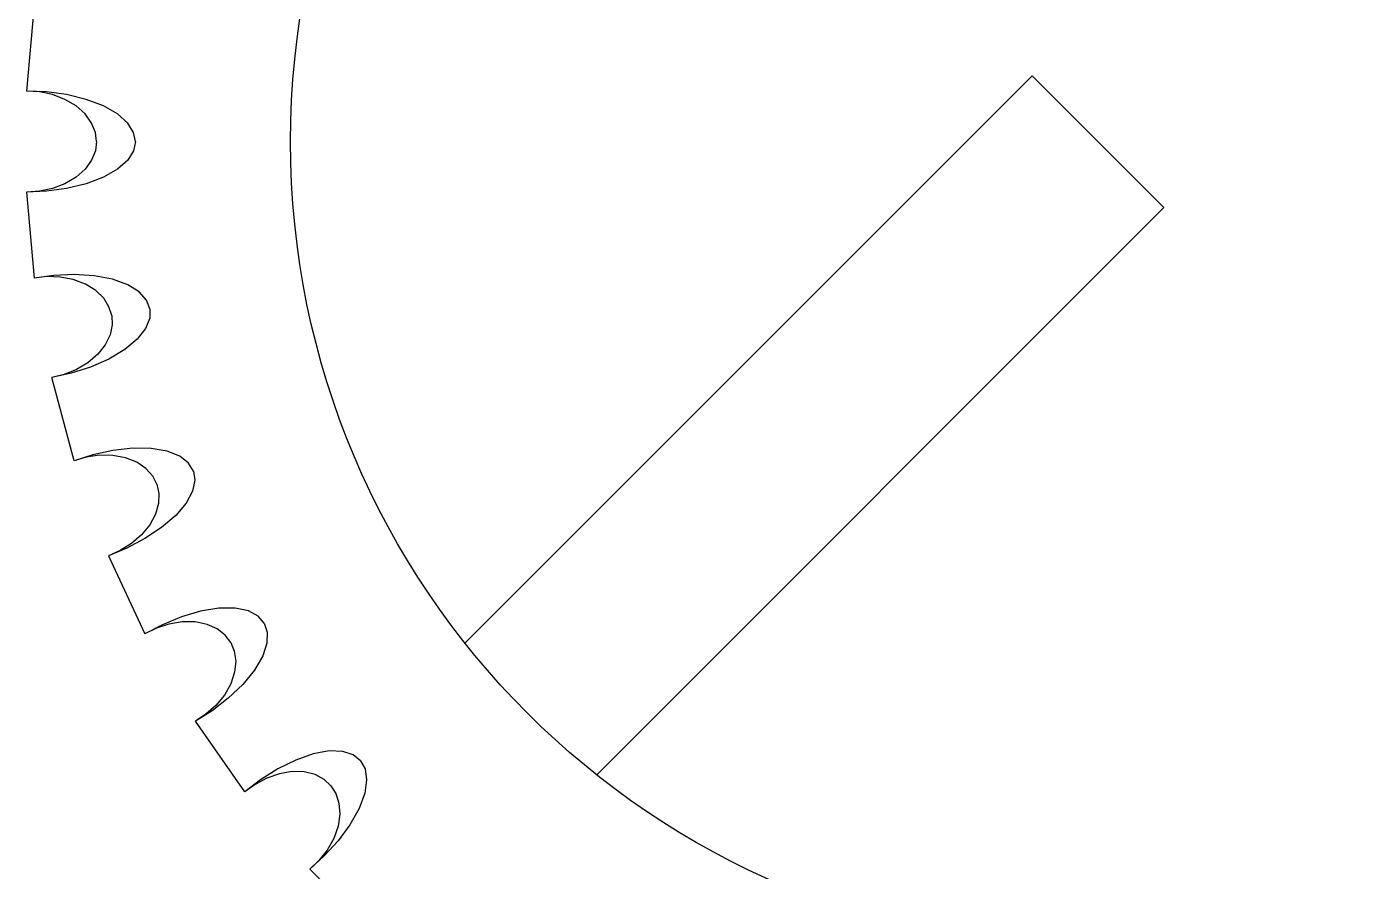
# Model space of a CAD drawing. Extents: x -1423 to 1501, y 0 to 128.
# Drawn here: x 23.75 to 32.33, y 102.3 to 107.74 of the extents above; entities that cross this region are included whole.
import ezdxf

# ---------------------------------------------------------------- set-up
doc = ezdxf.new("R2010")
doc.units = 0
doc.layers.add('LAYER1', color=7, linetype='CONTINUOUS')

msp = doc.modelspace()

# ---------------------------------------------------------------- linework, layer by layer
at = {"layer": 'LAYER1', "color": 18}
for p, q in [((23.7984, 107.8781), (23.75, 107.325)), ((23.7984, 107.8781), (23.75, 107.325)), ((23.7984, 107.8781), (23.75, 107.325)), ((23.7984, 107.8781), (23.75, 107.325)), ((30.2257, 107.4243), (26.5733, 103.7719)), ((30.2257, 107.4243), (26.5733, 103.7719)), ((30.2257, 107.4243), (31.0743, 106.5757)), ((30.2257, 107.4243), (31.0743, 106.5757)), ((23.75, 106.675), (23.7984, 106.1219)), ((23.75, 106.675), (23.7984, 106.1219)), ((23.75, 106.675), (23.7984, 106.1219)), ((23.75, 106.675), (23.7984, 106.1219)), ((31.0743, 106.5757), (27.4219, 102.9233)), ((31.0743, 106.5757), (27.4219, 102.9233)), ((24.055, 104.9455), (23.9113, 105.4818)), ((24.055, 104.9455), (23.9113, 105.4818)), ((24.055, 104.9455), (23.9113, 105.4818)), ((24.055, 104.9455), (23.9113, 105.4818)), ((24.2773, 104.3347), (24.5119, 103.8315)), ((24.2773, 104.3347), (24.5119, 103.8315)), ((24.2773, 104.3347), (24.5119, 103.8315)), ((24.2773, 104.3347), (24.5119, 103.8315)), ((25.1554, 102.8137), (24.8369, 103.2685)), ((25.1554, 102.8137), (24.8369, 103.2685)), ((25.1554, 102.8137), (24.8369, 103.2685)), ((25.1554, 102.8137), (24.8369, 103.2685)), ((25.9658, 101.9232), (25.5732, 102.3158)), ((25.9658, 101.9232), (25.5732, 102.3158)), ((25.9658, 101.9232), (25.5732, 102.3158)), ((25.9658, 101.9232), (25.5732, 102.3158))]:
    msp.add_line(p, q, dxfattribs=at)
for points in [[(24.45, 107, 0), (24.4383, 107.0591, 0), (24.4008, 107.1196, 0), (24.3359, 107.1778, 0), (24.2449, 107.2298, 0), (24.1329, 107.272, 0), (24.0076, 107.3022, 0), (23.8773, 107.3196, 0), (23.75, 107.325, 0)], [(24.2, 107, 0), (24.1925, 107.0591, 0), (24.1684, 107.1196, 0), (24.1266, 107.1778, 0), (24.0681, 107.2298, 0), (23.9962, 107.272, 0), (23.9156, 107.3022, 0), (23.8318, 107.3196, 0), (23.75, 107.325, 0)], [(24.45, 107, 0), (24.4383, 107.0591, 0), (24.4008, 107.1196, 0), (24.3359, 107.1778, 0), (24.2449, 107.2298, 0), (24.1329, 107.272, 0), (24.0076, 107.3022, 0), (23.8773, 107.3196, 0), (23.75, 107.325, 0)], [(24.2, 107, 0), (24.1925, 107.0591, 0), (24.1684, 107.1196, 0), (24.1266, 107.1778, 0), (24.0681, 107.2298, 0), (23.9962, 107.272, 0), (23.9156, 107.3022, 0), (23.8318, 107.3196, 0), (23.75, 107.325, 0)], [(24.45, 107, 0), (24.4383, 107.0591, 0), (24.4008, 107.1196, 0), (24.3359, 107.1778, 0), (24.2449, 107.2298, 0), (24.1329, 107.272, 0), (24.0076, 107.3022, 0), (23.8773, 107.3196, 0), (23.75, 107.325, 0)], [(24.2, 107, 0), (24.1925, 107.0591, 0), (24.1684, 107.1196, 0), (24.1266, 107.1778, 0), (24.0681, 107.2298, 0), (23.9962, 107.272, 0), (23.9156, 107.3022, 0), (23.8318, 107.3196, 0), (23.75, 107.325, 0)], [(24.45, 107, 0), (24.4383, 107.0591, 0), (24.4008, 107.1196, 0), (24.3359, 107.1778, 0), (24.2449, 107.2298, 0), (24.1329, 107.272, 0), (24.0076, 107.3022, 0), (23.8773, 107.3196, 0), (23.75, 107.325, 0)], [(24.2, 107, 0), (24.1925, 107.0591, 0), (24.1684, 107.1196, 0), (24.1266, 107.1778, 0), (24.0681, 107.2298, 0), (23.9962, 107.272, 0), (23.9156, 107.3022, 0), (23.8318, 107.3196, 0), (23.75, 107.325, 0)], [(24.45, 107, 0), (24.4383, 106.9409, 0), (24.4008, 106.8804, 0), (24.3359, 106.8222, 0), (24.2449, 106.7702, 0), (24.1329, 106.728, 0), (24.0076, 106.6978, 0), (23.8773, 106.6804, 0), (23.75, 106.675, 0)], [(24.2, 107, 0), (24.1925, 106.9409, 0), (24.1684, 106.8804, 0), (24.1266, 106.8222, 0), (24.0681, 106.7702, 0), (23.9962, 106.728, 0), (23.9156, 106.6978, 0), (23.8318, 106.6804, 0), (23.75, 106.675, 0)], [(24.45, 107, 0), (24.4383, 106.9409, 0), (24.4008, 106.8804, 0), (24.3359, 106.8222, 0), (24.2449, 106.7702, 0), (24.1329, 106.728, 0), (24.0076, 106.6978, 0), (23.8773, 106.6804, 0), (23.75, 106.675, 0)], [(24.2, 107, 0), (24.1925, 106.9409, 0), (24.1684, 106.8804, 0), (24.1266, 106.8222, 0), (24.0681, 106.7702, 0), (23.9962, 106.728, 0), (23.9156, 106.6978, 0), (23.8318, 106.6804, 0), (23.75, 106.675, 0)], [(24.45, 107, 0), (24.4383, 106.9409, 0), (24.4008, 106.8804, 0), (24.3359, 106.8222, 0), (24.2449, 106.7702, 0), (24.1329, 106.728, 0), (24.0076, 106.6978, 0), (23.8773, 106.6804, 0), (23.75, 106.675, 0)], [(24.2, 107, 0), (24.1925, 106.9409, 0), (24.1684, 106.8804, 0), (24.1266, 106.8222, 0), (24.0681, 106.7702, 0), (23.9962, 106.728, 0), (23.9156, 106.6978, 0), (23.8318, 106.6804, 0), (23.75, 106.675, 0)], [(24.45, 107, 0), (24.4383, 106.9409, 0), (24.4008, 106.8804, 0), (24.3359, 106.8222, 0), (24.2449, 106.7702, 0), (24.1329, 106.728, 0), (24.0076, 106.6978, 0), (23.8773, 106.6804, 0), (23.75, 106.675, 0)], [(24.2, 107, 0), (24.1925, 106.9409, 0), (24.1684, 106.8804, 0), (24.1266, 106.8222, 0), (24.0681, 106.7702, 0), (23.9962, 106.728, 0), (23.9156, 106.6978, 0), (23.8318, 106.6804, 0), (23.75, 106.675, 0)], [(24.5442, 105.9234, 0), (24.5224, 105.9796, 0), (24.475, 106.0326, 0), (24.4009, 106.0787, 0), (24.3023, 106.1141, 0), (24.1847, 106.1362, 0), (24.056, 106.1441, 0), (23.9247, 106.1386, 0), (23.7984, 106.1219, 0)], [(24.5442, 105.9234, 0), (24.5224, 105.9796, 0), (24.475, 106.0326, 0), (24.4009, 106.0787, 0), (24.3023, 106.1141, 0), (24.1847, 106.1362, 0), (24.056, 106.1441, 0), (23.9247, 106.1386, 0), (23.7984, 106.1219, 0)], [(24.5442, 105.9234, 0), (24.5224, 105.9796, 0), (24.475, 106.0326, 0), (24.4009, 106.0787, 0), (24.3023, 106.1141, 0), (24.1847, 106.1362, 0), (24.056, 106.1441, 0), (23.9247, 106.1386, 0), (23.7984, 106.1219, 0)], [(24.5442, 105.9234, 0), (24.5224, 105.9796, 0), (24.475, 106.0326, 0), (24.4009, 106.0787, 0), (24.3023, 106.1141, 0), (24.1847, 106.1362, 0), (24.056, 106.1441, 0), (23.9247, 106.1386, 0), (23.7984, 106.1219, 0)], [(24.298, 105.88, 0), (24.2803, 105.9369, 0), (24.2461, 105.9922, 0), (24.1949, 106.0423, 0), (24.1282, 106.0834, 0), (24.05, 106.1124, 0), (23.9654, 106.1282, 0), (23.8799, 106.1308, 0), (23.7984, 106.1219, 0)], [(24.298, 105.88, 0), (24.2803, 105.9369, 0), (24.2461, 105.9922, 0), (24.1949, 106.0423, 0), (24.1282, 106.0834, 0), (24.05, 106.1124, 0), (23.9654, 106.1282, 0), (23.8799, 106.1308, 0), (23.7984, 106.1219, 0)], [(24.298, 105.88, 0), (24.2803, 105.9369, 0), (24.2461, 105.9922, 0), (24.1949, 106.0423, 0), (24.1282, 106.0834, 0), (24.05, 106.1124, 0), (23.9654, 106.1282, 0), (23.8799, 106.1308, 0), (23.7984, 106.1219, 0)], [(24.298, 105.88, 0), (24.2803, 105.9369, 0), (24.2461, 105.9922, 0), (24.1949, 106.0423, 0), (24.1282, 106.0834, 0), (24.05, 106.1124, 0), (23.9654, 106.1282, 0), (23.8799, 106.1308, 0), (23.7984, 106.1219, 0)], [(24.5442, 105.9234, 0), (24.5429, 105.8632, 0), (24.5165, 105.7971, 0), (24.4627, 105.7285, 0), (24.3821, 105.6615, 0), (24.2792, 105.6005, 0), (24.1609, 105.549, 0), (24.0357, 105.5092, 0), (23.9113, 105.4818, 0)], [(24.5442, 105.9234, 0), (24.5429, 105.8632, 0), (24.5165, 105.7971, 0), (24.4627, 105.7285, 0), (24.3821, 105.6615, 0), (24.2792, 105.6005, 0), (24.1609, 105.549, 0), (24.0357, 105.5092, 0), (23.9113, 105.4818, 0)], [(24.5442, 105.9234, 0), (24.5429, 105.8632, 0), (24.5165, 105.7971, 0), (24.4627, 105.7285, 0), (24.3821, 105.6615, 0), (24.2792, 105.6005, 0), (24.1609, 105.549, 0), (24.0357, 105.5092, 0), (23.9113, 105.4818, 0)], [(24.5442, 105.9234, 0), (24.5429, 105.8632, 0), (24.5165, 105.7971, 0), (24.4627, 105.7285, 0), (24.3821, 105.6615, 0), (24.2792, 105.6005, 0), (24.1609, 105.549, 0), (24.0357, 105.5092, 0), (23.9113, 105.4818, 0)], [(24.298, 105.88, 0), (24.3009, 105.8205, 0), (24.2876, 105.7567, 0), (24.2566, 105.6921, 0), (24.208, 105.6308, 0), (24.1445, 105.5767, 0), (24.0704, 105.533, 0), (23.9909, 105.5013, 0), (23.9113, 105.4818, 0)], [(24.298, 105.88, 0), (24.3009, 105.8205, 0), (24.2876, 105.7567, 0), (24.2566, 105.6921, 0), (24.208, 105.6308, 0), (24.1445, 105.5767, 0), (24.0704, 105.533, 0), (23.9909, 105.5013, 0), (23.9113, 105.4818, 0)], [(24.298, 105.88, 0), (24.3009, 105.8205, 0), (24.2876, 105.7567, 0), (24.2566, 105.6921, 0), (24.208, 105.6308, 0), (24.1445, 105.5767, 0), (24.0704, 105.533, 0), (23.9909, 105.5013, 0), (23.9113, 105.4818, 0)], [(24.298, 105.88, 0), (24.3009, 105.8205, 0), (24.2876, 105.7567, 0), (24.2566, 105.6921, 0), (24.208, 105.6308, 0), (24.1445, 105.5767, 0), (24.0704, 105.533, 0), (23.9909, 105.5013, 0), (23.9113, 105.4818, 0)], [(24.8239, 104.8795, 0), (24.7927, 104.931, 0), (24.7368, 104.975, 0), (24.6558, 105.0075, 0), (24.5526, 105.0252, 0), (24.4329, 105.0266, 0), (24.3048, 105.0121, 0), (24.1764, 104.9839, 0), (24.055, 104.9455, 0)], [(24.8239, 104.8795, 0), (24.7927, 104.931, 0), (24.7368, 104.975, 0), (24.6558, 105.0075, 0), (24.5526, 105.0252, 0), (24.4329, 105.0266, 0), (24.3048, 105.0121, 0), (24.1764, 104.9839, 0), (24.055, 104.9455, 0)], [(24.8239, 104.8795, 0), (24.7927, 104.931, 0), (24.7368, 104.975, 0), (24.6558, 105.0075, 0), (24.5526, 105.0252, 0), (24.4329, 105.0266, 0), (24.3048, 105.0121, 0), (24.1764, 104.9839, 0), (24.055, 104.9455, 0)], [(24.8239, 104.8795, 0), (24.7927, 104.931, 0), (24.7368, 104.975, 0), (24.6558, 105.0075, 0), (24.5526, 105.0252, 0), (24.4329, 105.0266, 0), (24.3048, 105.0121, 0), (24.1764, 104.9839, 0), (24.055, 104.9455, 0)], [(24.589, 104.794, 0), (24.5617, 104.8469, 0), (24.5184, 104.8955, 0), (24.4592, 104.9359, 0), (24.3865, 104.9648, 0), (24.3044, 104.9799, 0), (24.2184, 104.9806, 0), (24.1337, 104.9683, 0), (24.055, 104.9455, 0)], [(24.589, 104.794, 0), (24.5617, 104.8469, 0), (24.5184, 104.8955, 0), (24.4592, 104.9359, 0), (24.3865, 104.9648, 0), (24.3044, 104.9799, 0), (24.2184, 104.9806, 0), (24.1337, 104.9683, 0), (24.055, 104.9455, 0)], [(24.589, 104.794, 0), (24.5617, 104.8469, 0), (24.5184, 104.8955, 0), (24.4592, 104.9359, 0), (24.3865, 104.9648, 0), (24.3044, 104.9799, 0), (24.2184, 104.9806, 0), (24.1337, 104.9683, 0), (24.055, 104.9455, 0)], [(24.589, 104.794, 0), (24.5617, 104.8469, 0), (24.5184, 104.8955, 0), (24.4592, 104.9359, 0), (24.3865, 104.9648, 0), (24.3044, 104.9799, 0), (24.2184, 104.9806, 0), (24.1337, 104.9683, 0), (24.055, 104.9455, 0)], [(24.8239, 104.8795, 0), (24.8331, 104.8199, 0), (24.8186, 104.7503, 0), (24.7775, 104.6734, 0), (24.7098, 104.5934, 0), (24.619, 104.5154, 0), (24.5115, 104.4442, 0), (24.395, 104.3833, 0), (24.2773, 104.3347, 0)], [(24.8239, 104.8795, 0), (24.8331, 104.8199, 0), (24.8186, 104.7503, 0), (24.7775, 104.6734, 0), (24.7098, 104.5934, 0), (24.619, 104.5154, 0), (24.5115, 104.4442, 0), (24.395, 104.3833, 0), (24.2773, 104.3347, 0)], [(24.8239, 104.8795, 0), (24.8331, 104.8199, 0), (24.8186, 104.7503, 0), (24.7775, 104.6734, 0), (24.7098, 104.5934, 0), (24.619, 104.5154, 0), (24.5115, 104.4442, 0), (24.395, 104.3833, 0), (24.2773, 104.3347, 0)], [(24.8239, 104.8795, 0), (24.8331, 104.8199, 0), (24.8186, 104.7503, 0), (24.7775, 104.6734, 0), (24.7098, 104.5934, 0), (24.619, 104.5154, 0), (24.5115, 104.4442, 0), (24.395, 104.3833, 0), (24.2773, 104.3347, 0)], [(24.589, 104.794, 0), (24.6021, 104.7359, 0), (24.6002, 104.6708, 0), (24.5808, 104.6018, 0), (24.5437, 104.533, 0), (24.4905, 104.4687, 0), (24.4251, 104.4127, 0), (24.3523, 104.3677, 0), (24.2773, 104.3347, 0)], [(24.589, 104.794, 0), (24.6021, 104.7359, 0), (24.6002, 104.6708, 0), (24.5808, 104.6018, 0), (24.5437, 104.533, 0), (24.4905, 104.4687, 0), (24.4251, 104.4127, 0), (24.3523, 104.3677, 0), (24.2773, 104.3347, 0)], [(24.589, 104.794, 0), (24.6021, 104.7359, 0), (24.6002, 104.6708, 0), (24.5808, 104.6018, 0), (24.5437, 104.533, 0), (24.4905, 104.4687, 0), (24.4251, 104.4127, 0), (24.3523, 104.3677, 0), (24.2773, 104.3347, 0)], [(24.589, 104.794, 0), (24.6021, 104.7359, 0), (24.6002, 104.6708, 0), (24.5808, 104.6018, 0), (24.5437, 104.533, 0), (24.4905, 104.4687, 0), (24.4251, 104.4127, 0), (24.3523, 104.3677, 0), (24.2773, 104.3347, 0)], [(25.2806, 103.9, 0), (25.241, 103.9453, 0), (25.1783, 103.979, 0), (25.0929, 103.9969, 0), (24.9881, 103.9964, 0), (24.8701, 103.977, 0), (24.7464, 103.9405, 0), (24.6249, 103.8904, 0), (24.5119, 103.8315, 0)], [(25.2806, 103.9, 0), (25.241, 103.9453, 0), (25.1783, 103.979, 0), (25.0929, 103.9969, 0), (24.9881, 103.9964, 0), (24.8701, 103.977, 0), (24.7464, 103.9405, 0), (24.6249, 103.8904, 0), (24.5119, 103.8315, 0)], [(25.2806, 103.9, 0), (25.241, 103.9453, 0), (25.1783, 103.979, 0), (25.0929, 103.9969, 0), (24.9881, 103.9964, 0), (24.8701, 103.977, 0), (24.7464, 103.9405, 0), (24.6249, 103.8904, 0), (24.5119, 103.8315, 0)], [(25.2806, 103.9, 0), (25.241, 103.9453, 0), (25.1783, 103.979, 0), (25.0929, 103.9969, 0), (24.9881, 103.9964, 0), (24.8701, 103.977, 0), (24.7464, 103.9405, 0), (24.6249, 103.8904, 0), (24.5119, 103.8315, 0)], [(25.0641, 103.775, 0), (25.0281, 103.8224, 0), (24.977, 103.8628, 0), (24.9117, 103.8923, 0), (24.8351, 103.9081, 0), (24.7516, 103.9087, 0), (24.6667, 103.8945, 0), (24.5855, 103.8677, 0), (24.5119, 103.8315, 0)], [(25.0641, 103.775, 0), (25.0281, 103.8224, 0), (24.977, 103.8628, 0), (24.9117, 103.8923, 0), (24.8351, 103.9081, 0), (24.7516, 103.9087, 0), (24.6667, 103.8945, 0), (24.5855, 103.8677, 0), (24.5119, 103.8315, 0)], [(25.0641, 103.775, 0), (25.0281, 103.8224, 0), (24.977, 103.8628, 0), (24.9117, 103.8923, 0), (24.8351, 103.9081, 0), (24.7516, 103.9087, 0), (24.6667, 103.8945, 0), (24.5855, 103.8677, 0), (24.5119, 103.8315, 0)], [(25.0641, 103.775, 0), (25.0281, 103.8224, 0), (24.977, 103.8628, 0), (24.9117, 103.8923, 0), (24.8351, 103.9081, 0), (24.7516, 103.9087, 0), (24.6667, 103.8945, 0), (24.5855, 103.8677, 0), (24.5119, 103.8315, 0)], [(25.2806, 103.9, 0), (25.3001, 103.843, 0), (25.2979, 103.7719, 0), (25.2707, 103.689, 0), (25.2179, 103.5985, 0), (25.1421, 103.5059, 0), (25.0486, 103.4171, 0), (24.9444, 103.3369, 0), (24.8369, 103.2685, 0)], [(25.2806, 103.9, 0), (25.3001, 103.843, 0), (25.2979, 103.7719, 0), (25.2707, 103.689, 0), (25.2179, 103.5985, 0), (25.1421, 103.5059, 0), (25.0486, 103.4171, 0), (24.9444, 103.3369, 0), (24.8369, 103.2685, 0)], [(25.2806, 103.9, 0), (25.3001, 103.843, 0), (25.2979, 103.7719, 0), (25.2707, 103.689, 0), (25.2179, 103.5985, 0), (25.1421, 103.5059, 0), (25.0486, 103.4171, 0), (24.9444, 103.3369, 0), (24.8369, 103.2685, 0)], [(25.2806, 103.9, 0), (25.3001, 103.843, 0), (25.2979, 103.7719, 0), (25.2707, 103.689, 0), (25.2179, 103.5985, 0), (25.1421, 103.5059, 0), (25.0486, 103.4171, 0), (24.9444, 103.3369, 0), (24.8369, 103.2685, 0)], [(25.0641, 103.775, 0), (25.0872, 103.7201, 0), (25.0966, 103.6556, 0), (25.0895, 103.5843, 0), (25.0648, 103.5101, 0), (25.0236, 103.4375, 0), (24.9689, 103.3711, 0), (24.9051, 103.3142, 0), (24.8369, 103.2685, 0)], [(25.0641, 103.775, 0), (25.0872, 103.7201, 0), (25.0966, 103.6556, 0), (25.0895, 103.5843, 0), (25.0648, 103.5101, 0), (25.0236, 103.4375, 0), (24.9689, 103.3711, 0), (24.9051, 103.3142, 0), (24.8369, 103.2685, 0)], [(25.0641, 103.775, 0), (25.0872, 103.7201, 0), (25.0966, 103.6556, 0), (25.0895, 103.5843, 0), (25.0648, 103.5101, 0), (25.0236, 103.4375, 0), (24.9689, 103.3711, 0), (24.9051, 103.3142, 0), (24.8369, 103.2685, 0)], [(25.0641, 103.775, 0), (25.0872, 103.7201, 0), (25.0966, 103.6556, 0), (25.0895, 103.5843, 0), (25.0648, 103.5101, 0), (25.0236, 103.4375, 0), (24.9689, 103.3711, 0), (24.9051, 103.3142, 0), (24.8369, 103.2685, 0)], [(25.9005, 103.0147, 0), (25.8536, 103.0525, 0), (25.786, 103.0747, 0), (25.6988, 103.0775, 0), (25.5957, 103.0589, 0), (25.4828, 103.0193, 0), (25.3674, 102.9618, 0), (25.2564, 102.8914, 0), (25.1554, 102.8137, 0)], [(25.9005, 103.0147, 0), (25.8536, 103.0525, 0), (25.786, 103.0747, 0), (25.6988, 103.0775, 0), (25.5957, 103.0589, 0), (25.4828, 103.0193, 0), (25.3674, 102.9618, 0), (25.2564, 102.8914, 0), (25.1554, 102.8137, 0)], [(25.9005, 103.0147, 0), (25.8536, 103.0525, 0), (25.786, 103.0747, 0), (25.6988, 103.0775, 0), (25.5957, 103.0589, 0), (25.4828, 103.0193, 0), (25.3674, 102.9618, 0), (25.2564, 102.8914, 0), (25.1554, 102.8137, 0)], [(25.9005, 103.0147, 0), (25.8536, 103.0525, 0), (25.786, 103.0747, 0), (25.6988, 103.0775, 0), (25.5957, 103.0589, 0), (25.4828, 103.0193, 0), (25.3674, 102.9618, 0), (25.2564, 102.8914, 0), (25.1554, 102.8137, 0)], [(25.9005, 103.0147, 0), (25.9296, 102.9619, 0), (25.9397, 102.8915, 0), (25.9274, 102.8052, 0), (25.8911, 102.7069, 0), (25.8325, 102.6025, 0), (25.7558, 102.4988, 0), (25.6672, 102.4018, 0), (25.5732, 102.3158, 0)], [(25.9005, 103.0147, 0), (25.9296, 102.9619, 0), (25.9397, 102.8915, 0), (25.9274, 102.8052, 0), (25.8911, 102.7069, 0), (25.8325, 102.6025, 0), (25.7558, 102.4988, 0), (25.6672, 102.4018, 0), (25.5732, 102.3158, 0)], [(25.9005, 103.0147, 0), (25.9296, 102.9619, 0), (25.9397, 102.8915, 0), (25.9274, 102.8052, 0), (25.8911, 102.7069, 0), (25.8325, 102.6025, 0), (25.7558, 102.4988, 0), (25.6672, 102.4018, 0), (25.5732, 102.3158, 0)], [(25.9005, 103.0147, 0), (25.9296, 102.9619, 0), (25.9397, 102.8915, 0), (25.9274, 102.8052, 0), (25.8911, 102.7069, 0), (25.8325, 102.6025, 0), (25.7558, 102.4988, 0), (25.6672, 102.4018, 0), (25.5732, 102.3158, 0)], [(25.709, 102.854, 0), (25.6653, 102.8945, 0), (25.6079, 102.9253, 0), (25.5385, 102.9431, 0), (25.4603, 102.9453, 0), (25.378, 102.9314, 0), (25.2969, 102.9027, 0), (25.2216, 102.8622, 0), (25.1554, 102.8137, 0)], [(25.709, 102.854, 0), (25.6653, 102.8945, 0), (25.6079, 102.9253, 0), (25.5385, 102.9431, 0), (25.4603, 102.9453, 0), (25.378, 102.9314, 0), (25.2969, 102.9027, 0), (25.2216, 102.8622, 0), (25.1554, 102.8137, 0)], [(25.709, 102.854, 0), (25.6653, 102.8945, 0), (25.6079, 102.9253, 0), (25.5385, 102.9431, 0), (25.4603, 102.9453, 0), (25.378, 102.9314, 0), (25.2969, 102.9027, 0), (25.2216, 102.8622, 0), (25.1554, 102.8137, 0)], [(25.709, 102.854, 0), (25.6653, 102.8945, 0), (25.6079, 102.9253, 0), (25.5385, 102.9431, 0), (25.4603, 102.9453, 0), (25.378, 102.9314, 0), (25.2969, 102.9027, 0), (25.2216, 102.8622, 0), (25.1554, 102.8137, 0)], [(25.709, 102.854, 0), (25.7412, 102.8039, 0), (25.7617, 102.7421, 0), (25.7671, 102.6707, 0), (25.7557, 102.5933, 0), (25.7277, 102.5146, 0), (25.6854, 102.4397, 0), (25.6324, 102.3726, 0), (25.5732, 102.3158, 0)], [(25.709, 102.854, 0), (25.7412, 102.8039, 0), (25.7617, 102.7421, 0), (25.7671, 102.6707, 0), (25.7557, 102.5933, 0), (25.7277, 102.5146, 0), (25.6854, 102.4397, 0), (25.6324, 102.3726, 0), (25.5732, 102.3158, 0)], [(25.709, 102.854, 0), (25.7412, 102.8039, 0), (25.7617, 102.7421, 0), (25.7671, 102.6707, 0), (25.7557, 102.5933, 0), (25.7277, 102.5146, 0), (25.6854, 102.4397, 0), (25.6324, 102.3726, 0), (25.5732, 102.3158, 0)], [(25.709, 102.854, 0), (25.7412, 102.8039, 0), (25.7617, 102.7421, 0), (25.7671, 102.6707, 0), (25.7557, 102.5933, 0), (25.7277, 102.5146, 0), (25.6854, 102.4397, 0), (25.6324, 102.3726, 0), (25.5732, 102.3158, 0)]]:
    msp.add_polyline3d(points, dxfattribs=at)
msp.add_circle((30.65, 107), 5.2, dxfattribs=at)
msp.add_circle((30.65, 107), 5.2, dxfattribs=at)

doc.saveas('drawing.dxf')
